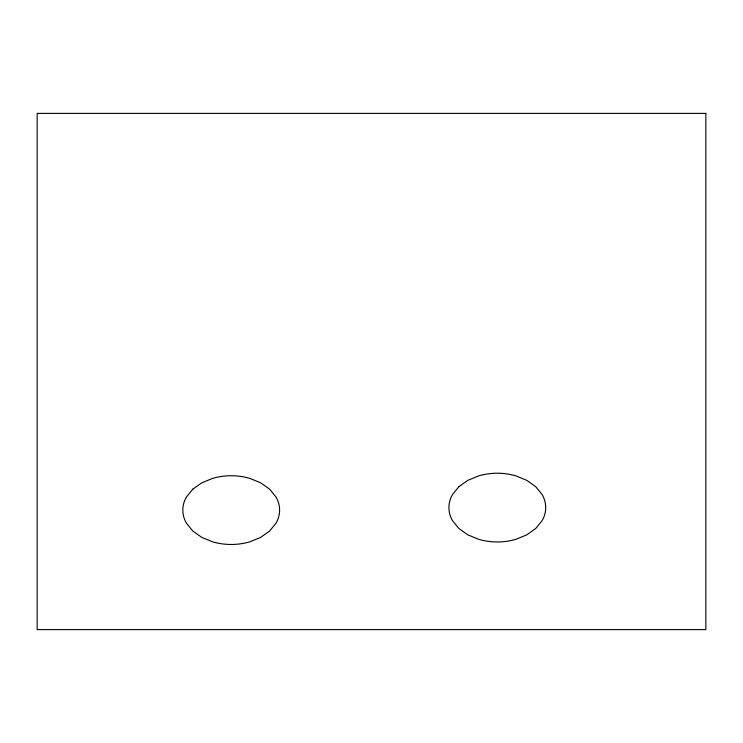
<?xml version="1.0" encoding="UTF-8"?>
<svg xmlns="http://www.w3.org/2000/svg" width="743" height="743" viewBox="0 0 743 743"><rect width="100%" height="100%" fill="white"/><g stroke="black" fill="none" stroke-linecap="round" stroke-linejoin="round"><path stroke-width="1.11" d="M192.855 489.145L186.521 496.909A25.401 25.401 0 0 0 186.465 523.211L192.771 530.985L201.697 537.338L212.628 541.833A66.749 66.749 0 0 0 249.676 541.87L260.635 537.393L269.579 531.059L275.913 523.295A25.401 25.401 0 0 0 275.969 496.993L269.663 489.219L260.737 482.866L249.806 478.371A66.749 66.749 0 0 0 212.758 478.334L201.799 482.811L192.855 489.145M458.951 486.628L452.617 494.392A25.401 25.401 0 0 0 452.561 520.704L458.868 528.477L467.793 534.83L478.724 539.325A66.749 66.749 0 0 0 515.772 539.362L526.722 534.886L535.675 528.552L542.009 520.787A25.401 25.401 0 0 0 542.056 494.485L535.759 486.711L526.833 480.359L515.902 475.854A66.749 66.749 0 0 0 478.854 475.826L467.895 480.294L458.951 486.628M705.85 113.391L37.15 113.391L37.15 629.609L705.85 629.609L705.85 113.391"/></g></svg>
